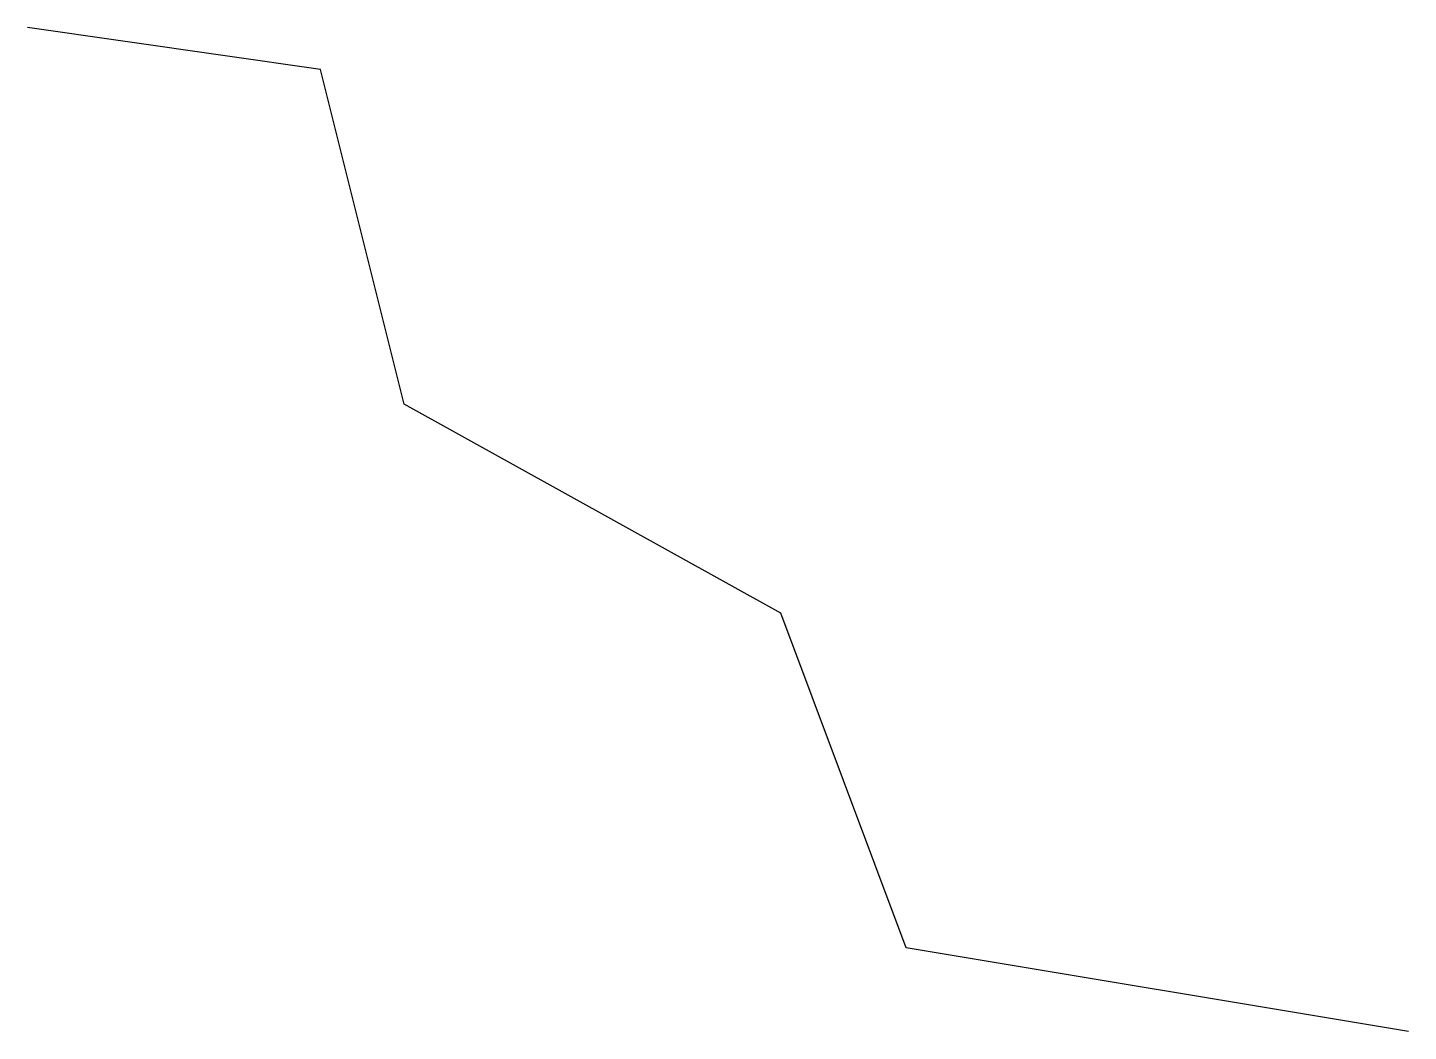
# Model space of a CAD drawing. Header units: millimetres. Extents: x -33 to 0, y -30 to -6.
import ezdxf

# ---------------------------------------------------------------- set-up
doc = ezdxf.new("R2010")
doc.units = ezdxf.units.MM
doc.header["$MEASUREMENT"] = 0
doc.layers.get('0').update_dxf_attribs({"lineweight": 25, "true_color": 0xffffff})

msp = doc.modelspace()

# ---------------------------------------------------------------- linework, layer by layer
for p, q in [((-26, -7), (-33, -6)), ((-24, -15), (-26, -7)), ((-15, -20), (-24, -15)), ((-12, -28), (-15, -20)), ((0, -30), (-12, -28))]:
    msp.add_line(p, q)

doc.saveas('drawing.dxf')
